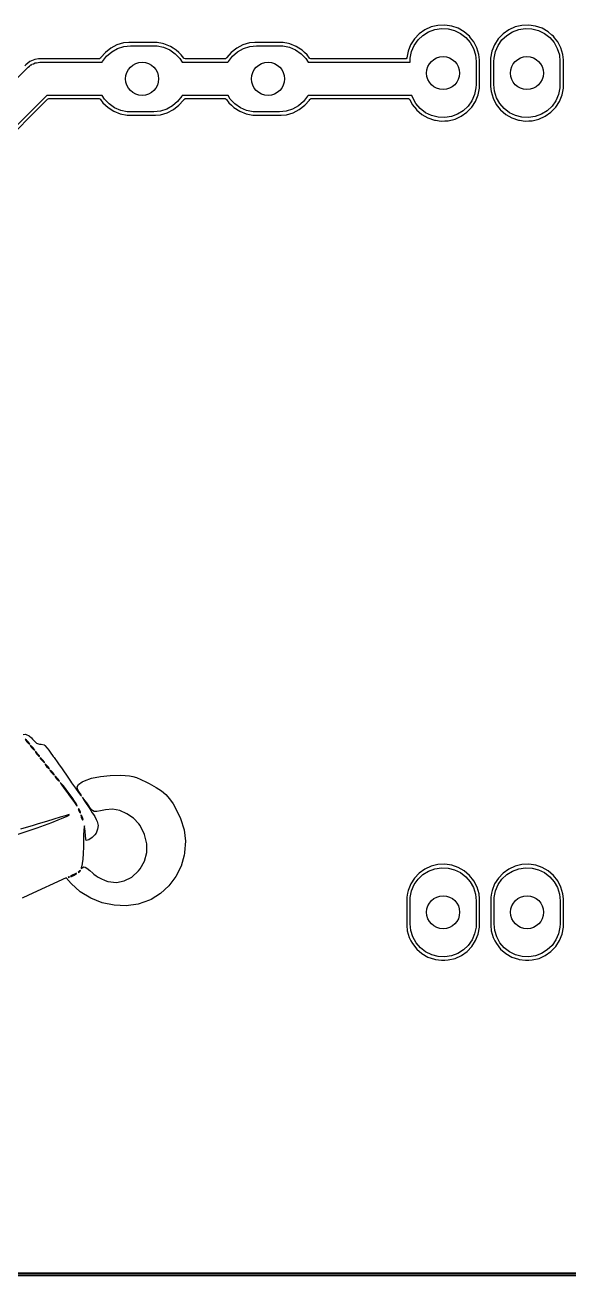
# Model space of a CAD drawing. Extents: x 90 to 180.1, y -125 to -50.
# Drawn here: x 113.93 to 130.39, y -125.05 to -87.19 of the extents above; entities that cross this region are included whole.
import ezdxf

# ---------------------------------------------------------------- set-up
doc = ezdxf.new("R2010")
doc.units = 0
doc.layers.add('BLACK', color=7, linetype='CONTINUOUS')

msp = doc.modelspace()

# ---------------------------------------------------------------- linework, layer by layer
at = {"layer": 'BLACK', "linetype": 'CONTINUOUS'}
for p, q in [((126.031, -87.3386), (125.859, -87.4605)), ((125.971, -87.5052), (126.143, -87.3982)), ((126.222, -87.2513), (126.031, -87.3386)), ((126.031, -87.3386), (126.031, -87.3386)), ((126.031, -87.3386), (126.031, -87.3386)), ((126.031, -87.3386), (126.031, -87.3386)), ((126.031, -87.3386), (126.031, -87.3386)), ((126.143, -87.3982), (126.333, -87.3279)), ((126.426, -87.2017), (126.222, -87.2513)), ((126.333, -87.3279), (126.533, -87.2973)), ((126.636, -87.1917), (126.426, -87.2017)), ((126.426, -87.2017), (126.426, -87.2017)), ((126.533, -87.2973), (126.735, -87.3075)), ((126.844, -87.2217), (126.636, -87.1917)), ((126.735, -87.3075), (126.931, -87.3582)), ((127.043, -87.2904), (126.844, -87.2217)), ((126.844, -87.2217), (126.844, -87.2217)), ((126.931, -87.3582), (127.112, -87.4474)), ((127.225, -87.3955), (127.043, -87.2904)), ((127.112, -87.4474), (127.272, -87.5712)), ((127.339, -87.4944), (127.225, -87.3955)), ((127.225, -87.3955), (127.225, -87.3955)), ((127.225, -87.3955), (127.225, -87.3955)), ((128.571, -87.3386), (128.399, -87.4605)), ((128.511, -87.5052), (128.683, -87.3982)), ((128.762, -87.2513), (128.571, -87.3386)), ((128.571, -87.3386), (128.571, -87.3386)), ((128.571, -87.3386), (128.571, -87.3386)), ((128.571, -87.3386), (128.571, -87.3386)), ((128.571, -87.3386), (128.571, -87.3386)), ((128.683, -87.3982), (128.873, -87.3279)), ((128.966, -87.2017), (128.762, -87.2513)), ((128.873, -87.3279), (129.073, -87.2973)), ((129.176, -87.1917), (128.966, -87.2017)), ((128.966, -87.2017), (128.966, -87.2017)), ((129.073, -87.2973), (129.275, -87.3075)), ((129.384, -87.2217), (129.176, -87.1917)), ((129.275, -87.3075), (129.471, -87.3582)), ((129.583, -87.2904), (129.384, -87.2217)), ((129.384, -87.2217), (129.384, -87.2217)), ((129.471, -87.3582), (129.652, -87.4474)), ((129.765, -87.3955), (129.583, -87.2904)), ((129.652, -87.4474), (129.812, -87.5712)), ((129.879, -87.4944), (129.765, -87.3955)), ((129.765, -87.3955), (129.765, -87.3955)), ((129.765, -87.3955), (129.765, -87.3955)), ((116.714, -87.7937), (116.527, -87.89)), ((116.916, -87.7345), (116.714, -87.7937)), ((117.073, -87.7195), (116.916, -87.7345)), ((116.924, -87.8405), (117.125, -87.82)), ((117.93, -87.7195), (117.073, -87.7195)), ((117.073, -87.7195), (117.073, -87.7195)), ((117.073, -87.7195), (117.073, -87.7195)), ((117.125, -87.82), (117.825, -87.82)), ((117.825, -87.82), (117.926, -87.8251)), ((117.926, -87.8251), (118.124, -87.8659)), ((118.095, -87.7513), (117.93, -87.7195)), ((118.136, -87.7593), (118.095, -87.7513)), ((118.332, -87.8374), (118.136, -87.7593)), ((118.136, -87.7593), (118.136, -87.7593)), ((120.524, -87.7937), (120.337, -87.89)), ((120.726, -87.7345), (120.524, -87.7937)), ((120.883, -87.7195), (120.726, -87.7345)), ((120.734, -87.8405), (120.935, -87.82)), ((121.74, -87.7195), (120.883, -87.7195)), ((120.883, -87.7195), (120.883, -87.7195)), ((120.883, -87.7195), (120.883, -87.7195)), ((120.935, -87.82), (121.635, -87.82)), ((121.635, -87.82), (121.736, -87.8251)), ((121.736, -87.8251), (121.934, -87.8659)), ((121.905, -87.7513), (121.74, -87.7195)), ((121.946, -87.7593), (121.905, -87.7513)), ((122.142, -87.8374), (121.946, -87.7593)), ((121.946, -87.7593), (121.946, -87.7593)), ((125.601, -87.7894), (125.523, -87.9845)), ((125.714, -87.6126), (125.601, -87.7894)), ((125.601, -87.7894), (125.601, -87.7894)), ((125.629, -87.9966), (125.709, -87.8107)), ((125.709, -87.8107), (125.825, -87.6446)), ((125.859, -87.4605), (125.714, -87.6126)), ((125.825, -87.6446), (125.971, -87.5052)), ((125.859, -87.4605), (125.859, -87.4605)), ((127.272, -87.5712), (127.404, -87.7247)), ((127.384, -87.5331), (127.339, -87.4944)), ((127.419, -87.578), (127.384, -87.5331)), ((127.404, -87.7247), (127.502, -87.9016)), ((127.513, -87.6983), (127.419, -87.578)), ((127.61, -87.8851), (127.513, -87.6983)), ((128.141, -87.7894), (128.063, -87.9845)), ((128.254, -87.6126), (128.141, -87.7894)), ((128.141, -87.7894), (128.141, -87.7894)), ((128.169, -87.9966), (128.249, -87.8107)), ((128.249, -87.8107), (128.365, -87.6446)), ((128.399, -87.4605), (128.254, -87.6126)), ((128.365, -87.6446), (128.511, -87.5052)), ((128.399, -87.4605), (128.399, -87.4605)), ((129.812, -87.5712), (129.944, -87.7247)), ((129.924, -87.5331), (129.879, -87.4944)), ((129.959, -87.578), (129.924, -87.5331)), ((129.944, -87.7247), (130.042, -87.9016)), ((130.053, -87.6983), (129.959, -87.578)), ((130.15, -87.8851), (130.053, -87.6983)), ((116.215, -88.195), (116.185, -88.2178)), ((116.224, -88.1787), (116.215, -88.195)), ((116.362, -88.0199), (116.224, -88.1787)), ((116.276, -88.291), (116.4, -88.131)), ((116.527, -87.89), (116.362, -88.0199)), ((116.4, -88.131), (116.554, -87.9992)), ((116.554, -87.9992), (116.731, -87.901)), ((116.731, -87.901), (116.924, -87.8405)), ((118.124, -87.8659), (118.31, -87.9457)), ((118.31, -87.9457), (118.476, -88.0612)), ((118.413, -87.89), (118.332, -87.8374)), ((118.332, -87.8374), (118.332, -87.8374)), ((118.332, -87.8374), (118.332, -87.8374)), ((118.508, -87.951), (118.413, -87.89)), ((118.476, -88.0612), (118.616, -88.2079)), ((118.581, -88.0198), (118.508, -87.951)), ((118.66, -88.096), (118.581, -88.0198)), ((118.616, -88.2079), (118.686, -88.32)), ((118.734, -88.1989), (118.66, -88.096)), ((118.739, -88.2051), (118.734, -88.1989)), ((118.774, -88.2195), (118.739, -88.2051)), ((120.025, -88.195), (119.995, -88.2178)), ((120.034, -88.1787), (120.025, -88.195)), ((120.172, -88.0199), (120.034, -88.1787)), ((120.086, -88.291), (120.21, -88.131)), ((120.337, -87.89), (120.172, -88.0199)), ((120.21, -88.131), (120.364, -87.9992)), ((120.364, -87.9992), (120.541, -87.901)), ((120.541, -87.901), (120.734, -87.8405)), ((121.934, -87.8659), (122.12, -87.9457)), ((122.12, -87.9457), (122.286, -88.0612)), ((122.223, -87.89), (122.142, -87.8374)), ((122.142, -87.8374), (122.142, -87.8374)), ((122.142, -87.8374), (122.142, -87.8374)), ((122.318, -87.951), (122.223, -87.89)), ((122.286, -88.0612), (122.426, -88.2079)), ((122.391, -88.0198), (122.318, -87.951)), ((122.47, -88.096), (122.391, -88.0198)), ((122.426, -88.2079), (122.496, -88.32)), ((122.544, -88.1989), (122.47, -88.096)), ((122.549, -88.2051), (122.544, -88.1989)), ((122.584, -88.2195), (122.549, -88.2051)), ((125.485, -88.1798), (125.464, -88.2111)), ((125.523, -87.9845), (125.485, -88.1798)), ((125.523, -87.9845), (125.523, -87.9845)), ((125.523, -87.9845), (125.523, -87.9845)), ((125.583, -88.296), (125.589, -88.1948)), ((125.589, -88.1948), (125.629, -87.9966)), ((127.502, -87.9016), (127.563, -88.0947)), ((127.563, -88.0947), (127.583, -88.296)), ((127.669, -88.0868), (127.61, -87.8851)), ((127.684, -88.2436), (127.669, -88.0868)), ((128.063, -87.9845), (128.023, -88.1909)), ((128.023, -88.1909), (128.023, -88.1909)), ((128.023, -88.1909), (128.023, -89.0484)), ((128.063, -87.9845), (128.063, -87.9845)), ((128.063, -87.9845), (128.063, -87.9845)), ((128.123, -88.296), (128.129, -88.1948)), ((128.129, -88.1948), (128.169, -87.9966)), ((130.042, -87.9016), (130.103, -88.0947)), ((130.103, -88.0947), (130.123, -88.296)), ((130.209, -88.0868), (130.15, -87.8851)), ((130.224, -88.2436), (130.209, -88.0868)), ((112.168, -90.3244), (114.026, -88.4664)), ((113.952, -88.3917), (113.929, -88.4219)), ((114.077, -88.2955), (113.952, -88.3917)), ((114.026, -88.4664), (114.069, -88.4344)), ((114.069, -88.4344), (114.11, -88.3994)), ((114.223, -88.235), (114.077, -88.2955)), ((114.077, -88.2955), (114.077, -88.2955)), ((114.11, -88.3994), (114.126, -88.3919)), ((114.126, -88.3919), (114.14, -88.3812)), ((114.14, -88.3812), (114.19, -88.3625)), ((114.19, -88.3625), (114.239, -88.3403)), ((114.341, -88.2195), (114.223, -88.235)), ((114.239, -88.3403), (114.257, -88.3377)), ((114.257, -88.3377), (114.274, -88.3314)), ((114.274, -88.3314), (114.327, -88.3276)), ((114.327, -88.3276), (114.38, -88.32)), ((114.38, -88.2143), (114.341, -88.2195)), ((114.418, -88.2193), (114.38, -88.2143)), ((114.38, -88.32), (116.262, -88.32)), ((114.421, -88.2195), (114.418, -88.2193)), ((116.173, -88.2195), (114.421, -88.2195)), ((116.185, -88.2178), (116.173, -88.2195)), ((116.262, -88.32), (116.276, -88.291)), ((118.686, -88.32), (120.072, -88.32)), ((119.983, -88.2195), (118.774, -88.2195)), ((119.995, -88.2178), (119.983, -88.2195)), ((120.072, -88.32), (120.086, -88.291)), ((122.496, -88.32), (125.583, -88.32)), ((125.437, -88.2195), (122.584, -88.2195)), ((125.464, -88.2111), (125.437, -88.2195)), ((125.583, -88.32), (125.583, -88.296)), ((127.583, -88.296), (127.583, -88.996)), ((127.684, -89.0484), (127.684, -88.2436)), ((128.123, -88.996), (128.123, -88.296)), ((130.123, -88.296), (130.123, -88.996)), ((130.224, -89.0484), (130.224, -88.2436)), ((114.587, -89.32), (113.022, -90.8851)), ((116.264, -89.32), (114.587, -89.32)), ((116.334, -89.4321), (116.264, -89.32)), ((118.688, -89.32), (118.674, -89.349)), ((120.074, -89.32), (118.688, -89.32)), ((120.144, -89.4321), (120.074, -89.32)), ((122.498, -89.32), (122.484, -89.349)), ((125.642, -89.32), (122.498, -89.32)), ((125.664, -89.3904), (125.642, -89.32)), ((127.538, -89.2954), (127.458, -89.4813)), ((127.578, -89.0972), (127.538, -89.2954)), ((127.566, -89.5026), (127.644, -89.3075)), ((127.583, -88.996), (127.578, -89.0972)), ((127.644, -89.3075), (127.684, -89.1011)), ((127.684, -89.1011), (127.684, -89.0484)), ((128.023, -89.0484), (128.038, -89.2052)), ((128.023, -89.0484), (128.023, -89.0484)), ((128.038, -89.2052), (128.097, -89.4069)), ((128.144, -89.1973), (128.123, -88.996)), ((128.204, -89.3904), (128.144, -89.1973)), ((130.078, -89.2954), (129.998, -89.4813)), ((130.118, -89.0972), (130.078, -89.2954)), ((130.106, -89.5026), (130.184, -89.3075)), ((130.123, -88.996), (130.118, -89.0972)), ((130.184, -89.3075), (130.224, -89.1011)), ((130.224, -89.1011), (130.224, -89.0484)), ((113.137, -90.9124), (114.614, -89.4349)), ((114.614, -89.4349), (114.649, -89.4205)), ((114.649, -89.4205), (116.176, -89.4205)), ((116.176, -89.4205), (116.211, -89.4349)), ((116.211, -89.4349), (116.216, -89.4411)), ((116.216, -89.4411), (116.29, -89.544)), ((116.29, -89.544), (116.369, -89.6201)), ((116.474, -89.5788), (116.334, -89.4321)), ((116.369, -89.6201), (116.442, -89.689)), ((116.442, -89.689), (116.442, -89.689)), ((116.442, -89.689), (116.442, -89.689)), ((116.442, -89.689), (116.618, -89.8026)), ((116.64, -89.6943), (116.474, -89.5788)), ((116.826, -89.7741), (116.64, -89.6943)), ((118.396, -89.6408), (118.219, -89.739)), ((118.55, -89.509), (118.396, -89.6408)), ((118.423, -89.75), (118.588, -89.6201)), ((118.674, -89.349), (118.55, -89.509)), ((118.588, -89.6201), (118.726, -89.4613)), ((118.726, -89.4613), (118.735, -89.445)), ((118.735, -89.445), (118.765, -89.4222)), ((118.765, -89.4222), (118.777, -89.4205)), ((118.777, -89.4205), (119.986, -89.4205)), ((119.986, -89.4205), (120.021, -89.4349)), ((120.021, -89.4349), (120.026, -89.4411)), ((120.026, -89.4411), (120.1, -89.544)), ((120.1, -89.544), (120.179, -89.6201)), ((120.284, -89.5788), (120.144, -89.4321)), ((120.179, -89.6201), (120.252, -89.689)), ((120.252, -89.689), (120.252, -89.689)), ((120.252, -89.689), (120.252, -89.689)), ((120.252, -89.689), (120.428, -89.8026)), ((120.45, -89.6943), (120.284, -89.5788)), ((120.636, -89.7741), (120.45, -89.6943)), ((122.206, -89.6408), (122.029, -89.739)), ((122.36, -89.509), (122.206, -89.6408)), ((122.233, -89.75), (122.398, -89.6201)), ((122.484, -89.349), (122.36, -89.509)), ((122.398, -89.6201), (122.536, -89.4613)), ((122.536, -89.4613), (122.545, -89.445)), ((122.545, -89.445), (122.575, -89.4222)), ((122.575, -89.4222), (122.587, -89.4205)), ((122.587, -89.4205), (125.534, -89.4205)), ((125.534, -89.4205), (125.569, -89.4349)), ((125.569, -89.4349), (125.578, -89.447)), ((125.578, -89.447), (125.653, -89.5937)), ((125.653, -89.5937), (125.776, -89.75)), ((125.763, -89.5673), (125.664, -89.3904)), ((125.894, -89.7208), (125.763, -89.5673)), ((126.054, -89.8446), (125.894, -89.7208)), ((127.342, -89.6474), (127.196, -89.7868)), ((127.307, -89.8315), (127.452, -89.6794)), ((127.458, -89.4813), (127.342, -89.6474)), ((127.452, -89.6794), (127.566, -89.5026)), ((128.097, -89.4069), (128.193, -89.5937)), ((128.193, -89.5937), (128.316, -89.75)), ((128.303, -89.5673), (128.204, -89.3904)), ((128.434, -89.7208), (128.303, -89.5673)), ((128.594, -89.8446), (128.434, -89.7208)), ((129.882, -89.6474), (129.736, -89.7868)), ((129.847, -89.8315), (129.992, -89.6794)), ((129.998, -89.4813), (129.882, -89.6474)), ((129.992, -89.6794), (130.106, -89.5026)), ((116.618, -89.8026), (116.814, -89.8807)), ((116.814, -89.8807), (117.02, -89.9205)), ((117.024, -89.8149), (116.826, -89.7741)), ((117.02, -89.9205), (117.02, -89.9205)), ((117.02, -89.9205), (117.877, -89.9205)), ((117.125, -89.82), (117.024, -89.8149)), ((117.825, -89.82), (117.125, -89.82)), ((118.026, -89.7995), (117.825, -89.82)), ((117.877, -89.9205), (118.034, -89.9055)), ((117.877, -89.9205), (117.877, -89.9205)), ((118.219, -89.739), (118.026, -89.7995)), ((118.034, -89.9055), (118.236, -89.8463)), ((118.236, -89.8463), (118.423, -89.75)), ((120.428, -89.8026), (120.624, -89.8807)), ((120.624, -89.8807), (120.83, -89.9205)), ((120.834, -89.8149), (120.636, -89.7741)), ((120.83, -89.9205), (120.83, -89.9205)), ((120.83, -89.9205), (121.687, -89.9205)), ((120.935, -89.82), (120.834, -89.8149)), ((121.635, -89.82), (120.935, -89.82)), ((121.836, -89.7995), (121.635, -89.82)), ((121.687, -89.9205), (121.844, -89.9055)), ((121.687, -89.9205), (121.687, -89.9205)), ((122.029, -89.739), (121.836, -89.7995)), ((121.844, -89.9055), (122.046, -89.8463)), ((122.046, -89.8463), (122.233, -89.75)), ((125.776, -89.75), (125.783, -89.7589)), ((125.783, -89.7589), (125.942, -89.8965)), ((125.942, -89.8965), (126.124, -90.0016)), ((126.236, -89.9338), (126.054, -89.8446)), ((126.124, -90.0016), (126.323, -90.0703)), ((126.432, -89.9845), (126.236, -89.9338)), ((126.323, -90.0703), (126.323, -90.0703)), ((126.323, -90.0703), (126.323, -90.0703)), ((126.323, -90.0703), (126.356, -90.0751)), ((126.356, -90.0751), (126.531, -90.1003)), ((126.634, -89.9947), (126.432, -89.9845)), ((126.531, -90.1003), (126.636, -90.0953)), ((126.531, -90.1003), (126.531, -90.1003)), ((126.531, -90.1003), (126.531, -90.1003)), ((126.834, -89.9641), (126.634, -89.9947)), ((126.636, -90.0953), (126.741, -90.0903)), ((126.741, -90.0903), (126.945, -90.0407)), ((127.024, -89.8938), (126.834, -89.9641)), ((126.945, -90.0407), (127.136, -89.9534)), ((127.196, -89.7868), (127.024, -89.8938)), ((127.136, -89.9534), (127.307, -89.8315)), ((128.316, -89.75), (128.323, -89.7589)), ((128.323, -89.7589), (128.482, -89.8965)), ((128.482, -89.8965), (128.664, -90.0016)), ((128.776, -89.9338), (128.594, -89.8446)), ((128.664, -90.0016), (128.863, -90.0703)), ((128.972, -89.9845), (128.776, -89.9338)), ((128.863, -90.0703), (128.863, -90.0703)), ((128.863, -90.0703), (128.863, -90.0703)), ((128.863, -90.0703), (128.896, -90.0751)), ((128.896, -90.0751), (129.071, -90.1003)), ((129.174, -89.9947), (128.972, -89.9845)), ((129.071, -90.1003), (129.176, -90.0953)), ((129.071, -90.1003), (129.071, -90.1003)), ((129.071, -90.1003), (129.071, -90.1003)), ((129.374, -89.9641), (129.174, -89.9947)), ((129.176, -90.0953), (129.281, -90.0903)), ((129.281, -90.0903), (129.485, -90.0407)), ((129.564, -89.8938), (129.374, -89.9641)), ((129.485, -90.0407), (129.676, -89.9534)), ((129.736, -89.7868), (129.564, -89.8938)), ((129.676, -89.9534), (129.847, -89.8315)), ((113.877, -108.662), (113.943, -108.656)), ((113.974, -108.83), (113.938, -108.806)), ((113.938, -108.806), (113.944, -108.826)), ((113.943, -108.656), (113.965, -108.658)), ((113.944, -108.826), (113.987, -108.881)), ((113.965, -108.658), (114.057, -108.7)), ((114.024, -108.881), (113.974, -108.83)), ((113.987, -108.881), (114.037, -108.931)), ((114.067, -108.935), (114.024, -108.881)), ((114.037, -108.931), (114.073, -108.955)), ((114.057, -108.7), (114.122, -108.767)), ((114.073, -108.955), (114.067, -108.935)), ((114.123, -109.017), (114.087, -108.993)), ((114.087, -108.993), (114.093, -109.013)), ((114.093, -109.013), (114.136, -109.068)), ((114.122, -108.767), (114.16, -108.806)), ((114.174, -109.068), (114.123, -109.017)), ((114.16, -108.806), (114.178, -108.828)), ((114.178, -108.828), (114.279, -108.922)), ((114.279, -108.922), (114.364, -108.955)), ((114.364, -108.955), (114.421, -108.959)), ((114.421, -108.959), (114.508, -108.978)), ((114.508, -108.978), (114.532, -109)), ((114.532, -109), (114.596, -109.076)), ((114.136, -109.068), (114.187, -109.118)), ((114.217, -109.122), (114.174, -109.068)), ((114.187, -109.118), (114.223, -109.142)), ((114.223, -109.142), (114.217, -109.122)), ((114.273, -109.204), (114.237, -109.18)), ((114.237, -109.18), (114.243, -109.2)), ((114.243, -109.2), (114.286, -109.255)), ((114.323, -109.255), (114.273, -109.204)), ((114.286, -109.255), (114.336, -109.305)), ((114.367, -109.309), (114.323, -109.255)), ((114.336, -109.305), (114.372, -109.329)), ((114.372, -109.329), (114.367, -109.309)), ((114.423, -109.391), (114.387, -109.367)), ((114.387, -109.367), (114.392, -109.387)), ((114.392, -109.387), (114.436, -109.442)), ((114.473, -109.442), (114.423, -109.391)), ((114.596, -109.076), (114.646, -109.142)), ((114.646, -109.142), (114.69, -109.2)), ((114.69, -109.2), (114.786, -109.329)), ((114.786, -109.329), (114.809, -109.361)), ((114.809, -109.361), (114.92, -109.516)), ((114.436, -109.442), (114.486, -109.492)), ((114.516, -109.496), (114.473, -109.442)), ((114.486, -109.492), (114.522, -109.516)), ((114.522, -109.516), (114.516, -109.496)), ((114.572, -109.578), (114.536, -109.554)), ((114.536, -109.554), (114.542, -109.574)), ((114.542, -109.574), (114.585, -109.629)), ((114.623, -109.629), (114.572, -109.578)), ((114.585, -109.629), (114.636, -109.679)), ((114.666, -109.683), (114.623, -109.629)), ((114.636, -109.679), (114.672, -109.703)), ((114.672, -109.703), (114.666, -109.683)), ((114.722, -109.765), (114.686, -109.741)), ((114.686, -109.741), (114.692, -109.762)), ((114.692, -109.762), (114.735, -109.816)), ((114.772, -109.816), (114.722, -109.765)), ((114.92, -109.516), (114.945, -109.552)), ((114.945, -109.552), (115.051, -109.703)), ((115.051, -109.703), (115.093, -109.764)), ((115.093, -109.764), (115.181, -109.891)), ((114.735, -109.816), (114.785, -109.866)), ((114.815, -109.87), (114.772, -109.816)), ((114.785, -109.866), (114.812, -109.884)), ((114.812, -109.884), (114.821, -109.891)), ((114.821, -109.891), (114.815, -109.87)), ((114.872, -109.953), (114.835, -109.928)), ((114.835, -109.928), (114.841, -109.949)), ((114.841, -109.949), (114.884, -110.003)), ((114.922, -110.003), (114.872, -109.953)), ((114.884, -110.003), (114.935, -110.053)), ((114.965, -110.057), (114.922, -110.003)), ((114.935, -110.053), (114.971, -110.078)), ((114.971, -110.078), (114.965, -110.057)), ((115.027, -110.143), (114.994, -110.115)), ((114.994, -110.115), (115.001, -110.131)), ((115.001, -110.131), (115.044, -110.196)), ((115.091, -110.218), (115.027, -110.143)), ((115.181, -109.891), (115.207, -109.928)), ((115.207, -109.928), (115.311, -110.078)), ((115.311, -110.078), (115.342, -110.121)), ((115.342, -110.121), (115.458, -110.286)), ((115.551, -110.177), (115.661, -110.1)), ((115.661, -110.1), (115.727, -110.066)), ((115.727, -110.066), (115.945, -109.989)), ((115.945, -109.989), (116.211, -109.933)), ((116.211, -109.933), (116.509, -109.901)), ((116.509, -109.901), (116.82, -109.896)), ((116.82, -109.896), (116.96, -109.902)), ((116.96, -109.902), (117.09, -109.912)), ((117.09, -109.912), (117.197, -109.931)), ((117.197, -109.931), (117.303, -109.966)), ((117.303, -109.966), (117.432, -110.022)), ((117.432, -110.022), (117.605, -110.106)), ((117.605, -110.106), (117.688, -110.147)), ((117.688, -110.147), (117.902, -110.262)), ((115.044, -110.196), (115.117, -110.298)), ((115.175, -110.323), (115.091, -110.218)), ((115.117, -110.298), (115.212, -110.427)), ((115.267, -110.445), (115.175, -110.323)), ((115.212, -110.427), (115.28, -110.518)), ((115.356, -110.567), (115.267, -110.445)), ((115.28, -110.518), (115.376, -110.648)), ((115.458, -110.286), (115.551, -110.414)), ((115.509, -110.251), (115.551, -110.177)), ((115.529, -110.339), (115.509, -110.251)), ((115.579, -110.418), (115.529, -110.339)), ((115.551, -110.414), (115.612, -110.497)), ((115.625, -110.489), (115.579, -110.418)), ((115.612, -110.497), (115.638, -110.526)), ((115.64, -110.525), (115.625, -110.489)), ((115.638, -110.526), (115.64, -110.525)), ((117.902, -110.262), (118.065, -110.368)), ((118.065, -110.368), (118.194, -110.478)), ((118.194, -110.478), (118.304, -110.606)), ((115.431, -110.676), (115.356, -110.567)), ((115.376, -110.648), (115.451, -110.75)), ((115.48, -110.754), (115.431, -110.676)), ((115.451, -110.75), (115.493, -110.81)), ((115.487, -110.768), (115.48, -110.754)), ((115.51, -110.824), (115.487, -110.768)), ((115.493, -110.81), (115.501, -110.822)), ((115.501, -110.822), (115.51, -110.824)), ((115.556, -110.913), (115.54, -110.919)), ((115.54, -110.919), (115.545, -110.945)), ((115.577, -110.938), (115.556, -110.913)), ((115.695, -110.593), (115.666, -110.564)), ((115.666, -110.564), (115.676, -110.59)), ((115.676, -110.59), (115.722, -110.665)), ((115.754, -110.668), (115.695, -110.593)), ((115.722, -110.665), (115.797, -110.778)), ((115.83, -110.775), (115.754, -110.668)), ((115.797, -110.778), (115.828, -110.824)), ((115.828, -110.824), (115.892, -110.917)), ((115.841, -110.792), (115.83, -110.775)), ((115.913, -110.898), (115.841, -110.792)), ((115.892, -110.917), (115.923, -110.963)), ((115.968, -110.964), (115.913, -110.898)), ((116.576, -110.923), (116.371, -110.938)), ((116.797, -110.967), (116.576, -110.923)), ((118.304, -110.606), (118.41, -110.762)), ((118.41, -110.762), (118.463, -110.85)), ((118.463, -110.85), (118.637, -111.203)), ((114.579, -111.291), (114.332, -111.367)), ((114.804, -111.223), (114.579, -111.291)), ((114.738, -111.324), (114.929, -111.25)), ((114.995, -111.166), (114.804, -111.223)), ((114.929, -111.25), (115.087, -111.186)), ((115.142, -111.122), (114.995, -111.166)), ((115.087, -111.186), (115.202, -111.135)), ((115.236, -111.096), (115.142, -111.122)), ((115.202, -111.135), (115.265, -111.102)), ((115.267, -111.089), (115.236, -111.096)), ((115.265, -111.102), (115.267, -111.089)), ((115.545, -110.945), (115.577, -111.013)), ((115.608, -111.006), (115.577, -110.938)), ((115.577, -111.013), (115.597, -111.038)), ((115.597, -111.038), (115.613, -111.031)), ((115.613, -111.031), (115.608, -111.006)), ((115.631, -111.1), (115.617, -111.106)), ((115.617, -111.106), (115.628, -111.16)), ((115.628, -111.16), (115.651, -111.218)), ((115.651, -111.125), (115.631, -111.1)), ((115.682, -111.205), (115.651, -111.125)), ((115.651, -111.218), (115.674, -111.251)), ((115.674, -111.251), (115.686, -111.237)), ((115.686, -111.237), (115.682, -111.205)), ((115.923, -110.963), (115.967, -111.031)), ((115.967, -111.031), (116.004, -111.089)), ((116.025, -110.995), (115.968, -110.964)), ((116.004, -111.089), (116.041, -111.147)), ((116.103, -110.997), (116.025, -110.995)), ((116.041, -111.147), (116.085, -111.237)), ((116.085, -111.237), (116.112, -111.295)), ((116.218, -110.975), (116.103, -110.997)), ((116.112, -111.295), (116.14, -111.418)), ((116.371, -110.938), (116.218, -110.975)), ((117.016, -111.06), (116.797, -110.967)), ((117.216, -111.196), (117.016, -111.06)), ((117.377, -111.364), (117.216, -111.196)), ((118.637, -111.203), (118.744, -111.548)), ((113.692, -111.692), (113.931, -111.612)), ((114.172, -111.416), (113.797, -111.53)), ((113.931, -111.612), (114.057, -111.57)), ((114.057, -111.57), (114.293, -111.488)), ((114.332, -111.367), (114.172, -111.416)), ((114.293, -111.488), (114.523, -111.405)), ((114.523, -111.405), (114.738, -111.324)), ((115.709, -111.554), (115.703, -111.71)), ((115.717, -111.458), (115.709, -111.554)), ((115.727, -111.427), (115.717, -111.458)), ((115.733, -111.448), (115.727, -111.427)), ((115.752, -111.588), (115.733, -111.448)), ((115.761, -111.727), (115.752, -111.588)), ((116.081, -111.65), (116.045, -111.701)), ((116.129, -111.532), (116.081, -111.65)), ((116.14, -111.418), (116.129, -111.532)), ((117.411, -111.414), (117.377, -111.364)), ((117.55, -111.691), (117.411, -111.414)), ((118.744, -111.548), (118.783, -111.894)), ((115.696, -112.059), (115.688, -112.264)), ((115.699, -111.921), (115.696, -112.059)), ((115.703, -111.71), (115.699, -111.921)), ((115.761, -111.733), (115.761, -111.727)), ((115.768, -111.823), (115.761, -111.733)), ((115.78, -111.871), (115.768, -111.823)), ((115.784, -111.873), (115.78, -111.871)), ((115.864, -111.847), (115.784, -111.873)), ((115.96, -111.782), (115.864, -111.847)), ((116.045, -111.701), (115.96, -111.782)), ((117.619, -111.968), (117.55, -111.691)), ((117.62, -112.238), (117.619, -111.968)), ((118.783, -111.894), (118.761, -112.238)), ((115.677, -112.439), (115.664, -112.571)), ((115.688, -112.264), (115.677, -112.439)), ((117.551, -112.494), (117.62, -112.238)), ((118.749, -112.313), (118.652, -112.645)), ((118.76, -112.251), (118.749, -112.313)), ((118.761, -112.238), (118.76, -112.251)), ((115.566, -112.798), (115.539, -112.829)), ((115.561, -112.843), (115.599, -112.803)), ((115.582, -112.786), (115.566, -112.798)), ((115.608, -112.782), (115.582, -112.786)), ((115.599, -112.803), (115.608, -112.782)), ((115.651, -112.642), (115.631, -112.696)), ((115.631, -112.696), (115.632, -112.722)), ((115.632, -112.722), (115.669, -112.697)), ((115.664, -112.571), (115.651, -112.642)), ((115.669, -112.697), (115.685, -112.684)), ((115.685, -112.684), (115.714, -112.67)), ((115.714, -112.67), (115.749, -112.676)), ((115.749, -112.676), (115.803, -112.71)), ((115.803, -112.71), (115.888, -112.779)), ((115.888, -112.779), (115.892, -112.782)), ((115.892, -112.782), (115.982, -112.858)), ((117.16, -112.976), (117.368, -112.785)), ((117.368, -112.785), (117.414, -112.73)), ((117.414, -112.73), (117.551, -112.494)), ((118.652, -112.645), (118.493, -112.959)), ((126.033, -112.735), (125.862, -112.857)), ((125.974, -112.902), (126.146, -112.795)), ((126.225, -112.648), (126.033, -112.735)), ((126.033, -112.735), (126.033, -112.735)), ((126.033, -112.735), (126.033, -112.735)), ((126.033, -112.735), (126.033, -112.735)), ((126.033, -112.735), (126.033, -112.735)), ((126.146, -112.795), (126.336, -112.724)), ((126.429, -112.598), (126.225, -112.648)), ((126.336, -112.724), (126.536, -112.694)), ((126.639, -112.588), (126.429, -112.598)), ((126.429, -112.598), (126.429, -112.598)), ((126.536, -112.694), (126.738, -112.704)), ((126.847, -112.618), (126.639, -112.588)), ((126.738, -112.704), (126.933, -112.755)), ((127.045, -112.687), (126.847, -112.618)), ((126.847, -112.618), (126.847, -112.618)), ((126.933, -112.755), (127.115, -112.844)), ((127.227, -112.792), (127.045, -112.687)), ((127.386, -112.929), (127.227, -112.792)), ((127.227, -112.792), (127.227, -112.792)), ((127.227, -112.792), (127.227, -112.792)), ((128.573, -112.735), (128.402, -112.857)), ((128.514, -112.902), (128.686, -112.795)), ((128.765, -112.648), (128.573, -112.735)), ((128.573, -112.735), (128.573, -112.735)), ((128.573, -112.735), (128.573, -112.735)), ((128.573, -112.735), (128.573, -112.735)), ((128.573, -112.735), (128.573, -112.735)), ((128.686, -112.795), (128.876, -112.724)), ((128.969, -112.598), (128.765, -112.648)), ((128.876, -112.724), (129.076, -112.694)), ((129.179, -112.588), (128.969, -112.598)), ((128.969, -112.598), (128.969, -112.598)), ((129.076, -112.694), (129.278, -112.704)), ((129.387, -112.618), (129.179, -112.588)), ((129.278, -112.704), (129.473, -112.755)), ((129.585, -112.687), (129.387, -112.618)), ((129.387, -112.618), (129.387, -112.618)), ((129.473, -112.755), (129.655, -112.844)), ((129.767, -112.792), (129.585, -112.687)), ((129.926, -112.929), (129.767, -112.792)), ((129.767, -112.792), (129.767, -112.792)), ((129.767, -112.792), (129.767, -112.792)), ((115.171, -113.004), (114.037, -113.528)), ((115.323, -113.169), (115.171, -113.004)), ((115.259, -112.958), (115.24, -112.977)), ((115.24, -112.977), (115.259, -112.995)), ((115.277, -112.977), (115.259, -112.958)), ((115.259, -112.995), (115.277, -112.977)), ((115.318, -112.944), (115.307, -112.963)), ((115.307, -112.963), (115.34, -112.957)), ((115.36, -112.92), (115.318, -112.944)), ((115.604, -113.421), (115.323, -113.169)), ((115.34, -112.957), (115.394, -112.934)), ((115.427, -112.886), (115.36, -112.92)), ((115.394, -112.934), (115.448, -112.9)), ((115.489, -112.858), (115.427, -112.886)), ((115.448, -112.9), (115.489, -112.866)), ((115.489, -112.866), (115.489, -112.858)), ((115.539, -112.829), (115.54, -112.834)), ((115.54, -112.834), (115.561, -112.843)), ((115.982, -112.858), (116.018, -112.889)), ((116.018, -112.889), (116.079, -112.937)), ((116.079, -112.937), (116.143, -112.977)), ((116.143, -112.977), (116.22, -113.025)), ((116.22, -113.025), (116.352, -113.086)), ((116.352, -113.086), (116.441, -113.112)), ((116.441, -113.112), (116.695, -113.14)), ((116.695, -113.14), (116.935, -113.095)), ((116.935, -113.095), (117.16, -112.976)), ((118.493, -112.959), (118.283, -113.24)), ((125.604, -113.186), (125.525, -113.381)), ((125.717, -113.009), (125.604, -113.186)), ((125.604, -113.186), (125.604, -113.186)), ((125.712, -113.207), (125.827, -113.041)), ((125.862, -112.857), (125.717, -113.009)), ((125.827, -113.041), (125.974, -112.902)), ((125.862, -112.857), (125.862, -112.857)), ((127.115, -112.844), (127.275, -112.968)), ((127.275, -112.968), (127.407, -113.121)), ((127.516, -113.095), (127.386, -112.929)), ((127.407, -113.121), (127.505, -113.298)), ((127.612, -113.281), (127.516, -113.095)), ((128.144, -113.186), (128.065, -113.381)), ((128.257, -113.009), (128.144, -113.186)), ((128.144, -113.186), (128.144, -113.186)), ((128.252, -113.207), (128.367, -113.041)), ((128.402, -112.857), (128.257, -113.009)), ((128.367, -113.041), (128.514, -112.902)), ((128.402, -112.857), (128.402, -112.857)), ((129.655, -112.844), (129.815, -112.968)), ((129.815, -112.968), (129.947, -113.121)), ((130.056, -113.095), (129.926, -112.929)), ((129.947, -113.121), (130.045, -113.298)), ((130.152, -113.281), (130.056, -113.095)), ((114.037, -113.528), (113.845, -113.616)), ((115.922, -113.617), (115.604, -113.421)), ((118.031, -113.477), (117.746, -113.656)), ((118.283, -113.24), (118.031, -113.477)), ((125.51, -113.463), (125.486, -113.587)), ((125.525, -113.381), (125.51, -113.463)), ((125.525, -113.381), (125.525, -113.381)), ((125.591, -113.591), (125.632, -113.393)), ((125.632, -113.393), (125.712, -113.207)), ((127.505, -113.298), (127.566, -113.491)), ((127.566, -113.491), (127.586, -113.692)), ((127.672, -113.483), (127.612, -113.281)), ((127.687, -113.64), (127.672, -113.483)), ((128.05, -113.463), (128.026, -113.587)), ((128.065, -113.381), (128.05, -113.463)), ((128.065, -113.381), (128.065, -113.381)), ((128.131, -113.591), (128.172, -113.393)), ((128.172, -113.393), (128.252, -113.207)), ((130.045, -113.298), (130.106, -113.491)), ((130.106, -113.491), (130.126, -113.692)), ((130.212, -113.483), (130.152, -113.281)), ((130.227, -113.64), (130.212, -113.483)), ((116.266, -113.755), (115.922, -113.617)), ((116.627, -113.832), (116.266, -113.755)), ((116.994, -113.846), (116.627, -113.832)), ((117.355, -113.795), (116.994, -113.846)), ((117.701, -113.677), (117.355, -113.795)), ((117.746, -113.656), (117.701, -113.677)), ((125.486, -113.587), (125.486, -113.587)), ((125.486, -113.587), (125.486, -114.445)), ((125.586, -113.692), (125.591, -113.591)), ((125.586, -114.392), (125.586, -113.692)), ((127.586, -113.692), (127.586, -114.392)), ((127.687, -114.445), (127.687, -113.64)), ((128.026, -113.587), (128.026, -113.587)), ((128.026, -113.587), (128.026, -114.445)), ((128.126, -113.692), (128.131, -113.591)), ((128.126, -114.392), (128.126, -113.692)), ((130.126, -113.692), (130.126, -114.392)), ((130.227, -114.448), (130.227, -113.64)), ((125.486, -114.445), (125.501, -114.602)), ((125.486, -114.445), (125.486, -114.445)), ((125.501, -114.602), (125.56, -114.803)), ((125.607, -114.594), (125.586, -114.392)), ((125.667, -114.787), (125.607, -114.594)), ((127.54, -114.692), (127.461, -114.878)), ((127.581, -114.493), (127.54, -114.692)), ((127.569, -114.899), (127.647, -114.704)), ((127.586, -114.392), (127.581, -114.493)), ((127.647, -114.704), (127.687, -114.497)), ((127.687, -114.497), (127.687, -114.445)), ((128.026, -114.445), (128.041, -114.602)), ((128.026, -114.445), (128.026, -114.445)), ((128.041, -114.602), (128.1, -114.803)), ((128.147, -114.594), (128.126, -114.392)), ((128.207, -114.787), (128.147, -114.594)), ((130.08, -114.692), (130.001, -114.878)), ((130.121, -114.493), (130.08, -114.692)), ((130.109, -114.899), (130.187, -114.704)), ((130.126, -114.392), (130.121, -114.493)), ((130.187, -114.704), (130.227, -114.497)), ((130.227, -114.497), (130.227, -114.448)), ((125.56, -114.803), (125.611, -114.903)), ((125.611, -114.903), (125.656, -114.99)), ((125.656, -114.99), (125.786, -115.155)), ((125.765, -114.964), (125.667, -114.787)), ((125.897, -115.117), (125.765, -114.964)), ((127.345, -115.044), (127.198, -115.183)), ((127.31, -115.228), (127.455, -115.076)), ((127.461, -114.878), (127.345, -115.044)), ((127.455, -115.076), (127.569, -114.899)), ((128.1, -114.803), (128.151, -114.903)), ((128.151, -114.903), (128.196, -114.99)), ((128.196, -114.99), (128.326, -115.155)), ((128.305, -114.964), (128.207, -114.787)), ((128.437, -115.117), (128.305, -114.964)), ((129.885, -115.044), (129.738, -115.183)), ((129.85, -115.228), (129.995, -115.076)), ((130.001, -114.878), (129.885, -115.044)), ((129.995, -115.076), (130.109, -114.899)), ((125.786, -115.155), (125.945, -115.293)), ((126.057, -115.241), (125.897, -115.117)), ((125.945, -115.293), (126.127, -115.398)), ((126.239, -115.33), (126.057, -115.241)), ((126.127, -115.398), (126.326, -115.467)), ((126.435, -115.381), (126.239, -115.33)), ((126.326, -115.467), (126.326, -115.467)), ((126.326, -115.467), (126.326, -115.467)), ((126.326, -115.467), (126.351, -115.47)), ((126.637, -115.391), (126.435, -115.381)), ((126.837, -115.36), (126.637, -115.391)), ((126.743, -115.487), (126.948, -115.437)), ((127.027, -115.29), (126.837, -115.36)), ((126.948, -115.437), (127.139, -115.35)), ((127.198, -115.183), (127.027, -115.29)), ((127.139, -115.35), (127.31, -115.228)), ((128.326, -115.155), (128.485, -115.293)), ((128.597, -115.241), (128.437, -115.117)), ((128.485, -115.293), (128.667, -115.398)), ((128.779, -115.33), (128.597, -115.241)), ((128.667, -115.398), (128.866, -115.467)), ((128.975, -115.381), (128.779, -115.33)), ((128.866, -115.467), (128.866, -115.467)), ((128.866, -115.467), (128.866, -115.467)), ((128.866, -115.467), (128.891, -115.47)), ((129.177, -115.391), (128.975, -115.381)), ((129.377, -115.36), (129.177, -115.391)), ((129.283, -115.487), (129.488, -115.437)), ((129.567, -115.29), (129.377, -115.36)), ((129.488, -115.437), (129.679, -115.35)), ((129.738, -115.183), (129.567, -115.29)), ((129.679, -115.35), (129.85, -115.228)), ((126.351, -115.47), (126.534, -115.497)), ((126.534, -115.497), (126.639, -115.492)), ((126.534, -115.497), (126.534, -115.497)), ((126.534, -115.497), (126.534, -115.497)), ((126.639, -115.492), (126.743, -115.487)), ((128.891, -115.47), (129.074, -115.497)), ((129.074, -115.497), (129.179, -115.492)), ((129.074, -115.497), (129.074, -115.497)), ((129.074, -115.497), (129.074, -115.497)), ((129.179, -115.492), (129.283, -115.487)), ((180, -125.05), (90, -125.05)), ((179.951, -124.999), (90.0495, -124.999)), ((90.05, -124.95), (179.95, -124.95))]:
    msp.add_line(p, q, dxfattribs=at)
at = {"layer": 'BLACK'}
for centre in [(126.583, -88.646), (129.123, -88.646), (117.475, -88.82), (121.285, -88.82), (126.586, -114.042), (129.126, -114.042)]:
    msp.add_circle(centre, 0.5, dxfattribs=at)

doc.saveas('drawing.dxf')
